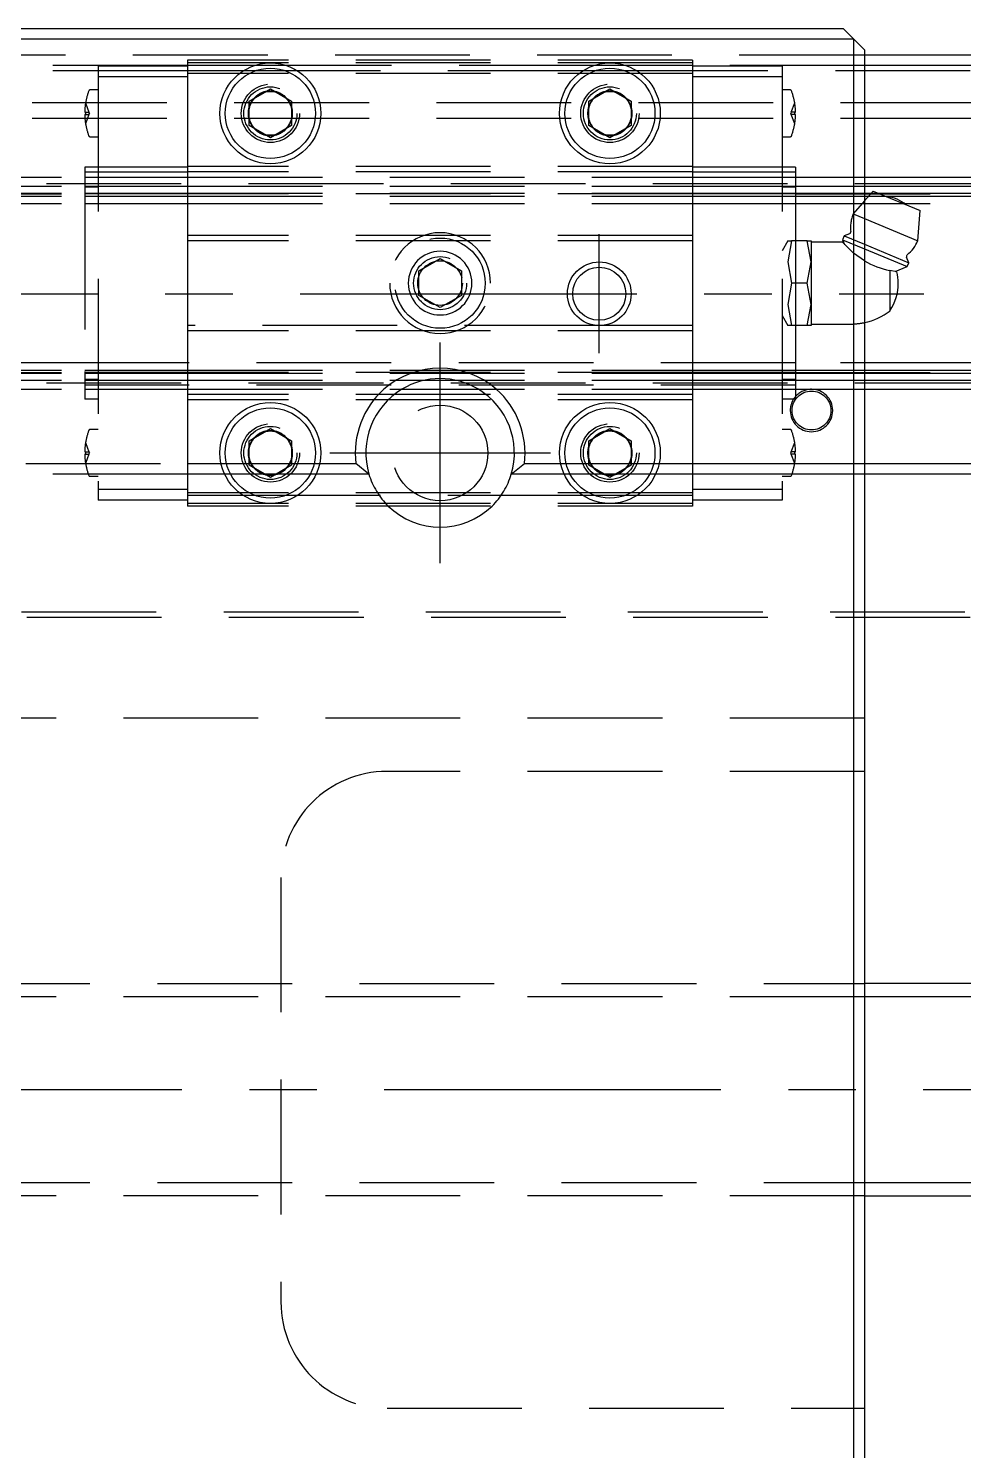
# Model space of a CAD drawing. Extents: x -14 to 942, y -357 to 120.
# Drawn here: x 341.2 to 429.3, y -34 to 100 of the extents above; entities that cross this region are included whole.
import ezdxf

# ---------------------------------------------------------------- set-up
doc = ezdxf.new("R2010")
doc.units = 0
doc.linetypes.add('CENTER', pattern=[50.8, 31.75, -6.35, 6.35, -6.35])
doc.linetypes.add('DASHED', pattern=[19.05, 12.7, -6.35])
doc.layers.get('0').update_dxf_attribs({"linetype": 'CONTINUOUS'})
doc.layers.add('CENTER', color=1, linetype='CENTER')

msp = doc.modelspace()

# ---------------------------------------------------------------- linework, layer by layer
at = {"color": 7, "linetype": 'CONTINUOUS'}
for p, q in [((222, 100), (418, 100)), ((418, 100), (419, 99)), ((419, 99), (221, 99)), ((419, 99), (420, 98)), ((419, -99), (419, 99)), ((420, 98), (420, -98)), ((420, 97.5), (638, 97.5)), ((639, 96.5), (420, 96.5)), ((362, 93.15), (364, 94.31)), ((364, 94.31), (366, 93.15)), ((394, 93.15), (396, 94.31)), ((396, 94.31), (398, 93.15)), ((362, 90.85), (362, 93.15)), ((366, 93.15), (366, 90.85)), ((394, 90.85), (394, 93.15)), ((398, 93.15), (398, 90.85)), ((364, 89.69), (362, 90.85)), ((366, 90.85), (364, 89.69)), ((396, 89.69), (394, 90.85)), ((398, 90.85), (396, 89.69)), ((420, 86), (640, 86)), ((420.8, 84.68), (420, 83.76)), ((420, 84.48), (420.63, 84.48)), ((420.8, 84.68), (425.23, 82.84)), ((421.27, 84.48), (640, 84.48)), ((420, 84.2), (420.38, 84.2)), ((421.95, 84.2), (640, 84.2)), ((420, 82.09), (425.03, 80)), ((425.03, 80), (425.23, 82.84)), ((420, 79.66), (424.17, 77.93)), ((420, 79.22), (424.02, 77.56)), ((424.17, 77.93), (423.96, 78.44)), ((424.02, 77.56), (424.17, 77.93)), ((423.06, 77.07), (422.4, 77.18)), ((422.4, 77.18), (422.4, 73.4)), ((422.9, 77.09), (424.02, 77.56)), ((420, 67.8), (640, 67.8)), ((420, 67.52), (640, 67.52)), ((420, 66), (640, 66)), ((362, 61.15), (364, 62.31)), ((364, 62.31), (366, 61.15)), ((394, 61.15), (396, 62.31)), ((396, 62.31), (398, 61.15)), ((362, 58.85), (362, 61.15)), ((366, 61.15), (366, 58.85)), ((394, 58.85), (394, 61.15)), ((398, 61.15), (398, 58.85)), ((420, 59), (492.06, 59)), ((364, 57.69), (362, 58.85)), ((366, 58.85), (364, 57.69)), ((396, 57.69), (394, 58.85)), ((398, 58.85), (396, 57.69)), ((493.29, 58), (420, 58)), ((583, 10), (420, 10)), ((420, -10), (583, -10))]:
    msp.add_line(p, q, dxfattribs=at)
at = {"color": 3, "linetype": 'DASHED'}
for p, q in [((332, 97.5), (420, 97.5)), ((356.2, 96.5), (332, 96.5)), ((356.2, 97), (356.2, 96)), ((403.8, 97), (356.2, 97)), ((403.8, 96.75), (356.2, 96.75)), ((362.48, 96.5), (356.2, 96.5)), ((365.52, 96.5), (362.48, 96.5)), ((394.48, 96.5), (365.52, 96.5)), ((397.52, 96.5), (394.48, 96.5)), ((403.8, 96.5), (397.52, 96.5)), ((403.8, 97), (403.8, 96)), ((420, 96.5), (403.8, 96.5)), ((356.2, 96), (283.8, 96)), ((347.77, 96.45), (347.77, 95.45)), ((356.2, 96.45), (347.77, 96.45)), ((347.77, 95.45), (347.77, 56.55)), ((356.2, 95.45), (347.77, 95.45)), ((356.2, 96), (356.2, 87)), ((361.44, 96), (356.2, 96)), ((403.8, 95.75), (356.2, 95.75)), ((362.56, 96), (361.44, 96)), ((365.44, 96), (362.56, 96)), ((366.56, 96), (365.44, 96)), ((393.44, 96), (366.56, 96)), ((394.56, 96), (393.44, 96)), ((397.44, 96), (394.56, 96)), ((398.56, 96), (397.44, 96)), ((403.8, 96), (398.56, 96)), ((412.23, 96.45), (403.8, 96.45)), ((403.8, 96), (403.8, 87)), ((639.5, 96), (403.8, 96)), ((412.23, 95.45), (403.8, 95.45)), ((412.23, 96.45), (412.23, 95.45)), ((412.23, 95.45), (412.23, 56.55)), ((347.77, 94.2), (346.99, 94.2)), ((413.01, 94.2), (412.23, 94.2)), ((640, 93), (0, 93)), ((346.58, 93), (346.9, 92.1)), ((413.1, 92.1), (413.42, 93)), ((640, 91.5), (0, 91.5)), ((346.5, 92.1), (346.58, 92.1)), ((346.58, 91.9), (346.5, 91.9)), ((346.58, 92.1), (346.9, 92.1)), ((346.58, 92.1), (346.58, 91.9)), ((346.9, 91.9), (346.58, 91)), ((346.58, 91.9), (346.9, 91.9)), ((346.9, 92.1), (346.94, 92)), ((346.9, 91.9), (346.94, 92)), ((413.1, 92.1), (413.06, 92)), ((413.1, 91.9), (413.06, 92)), ((413.42, 92.1), (413.1, 92.1)), ((413.42, 91), (413.1, 91.9)), ((413.42, 91.9), (413.1, 91.9)), ((413.42, 91.9), (413.42, 92.1)), ((413.42, 92.1), (413.5, 92.1)), ((413.5, 91.9), (413.42, 91.9)), ((346.99, 89.8), (347.77, 89.8)), ((412.23, 89.8), (413.01, 89.8)), ((293.5, 86), (346.5, 86)), ((347.77, 86.93), (346.5, 86.93)), ((346.5, 86.93), (346.5, 84.33)), ((347.77, 86.92), (346.5, 86.92)), ((347.77, 86.46), (346.5, 86.46)), ((346.5, 86), (356.2, 86)), ((356.2, 86.93), (347.77, 86.93)), ((356.2, 86.46), (347.77, 86.46)), ((356.2, 87), (356.2, 86.5)), ((403.8, 87), (356.2, 87)), ((356.2, 86.5), (356.2, 80.5)), ((403.8, 86.5), (356.2, 86.5)), ((356.2, 86), (403.8, 86)), ((403.8, 87), (403.8, 86.5)), ((412.23, 86.93), (403.8, 86.93)), ((403.8, 86.5), (403.8, 80.5)), ((412.23, 86.46), (403.8, 86.46)), ((403.8, 86), (412.23, 86)), ((413.5, 86.93), (412.23, 86.93)), ((413.5, 86.92), (412.23, 86.92)), ((413.5, 86.46), (412.23, 86.46)), ((412.23, 86), (413.5, 86)), ((413.5, 86.93), (413.5, 84.33)), ((413.5, 86), (420, 86)), ((0, 85.4), (640, 85.4)), ((293.5, 85.15), (346.5, 85.15)), ((293.5, 84.48), (346.5, 84.48)), ((293.5, 84.42), (346.5, 84.42)), ((346.5, 85.15), (356.2, 85.15)), ((346.5, 85.08), (347.77, 85.08)), ((346.5, 84.48), (356.2, 84.48)), ((356.2, 84.42), (346.5, 84.42)), ((356.2, 85.15), (403.8, 85.15)), ((356.2, 84.48), (403.8, 84.48)), ((403.8, 84.42), (356.2, 84.42)), ((403.8, 85.15), (412.23, 85.15)), ((403.8, 84.48), (412.23, 84.48)), ((412.23, 84.42), (403.8, 84.42)), ((412.23, 85.15), (413.5, 85.15)), ((412.23, 85.08), (413.5, 85.08)), ((412.23, 84.48), (413.5, 84.48)), ((413.5, 84.42), (412.23, 84.42)), ((413.5, 85.15), (420, 85.15)), ((413.5, 84.48), (420, 84.48)), ((413.5, 84.42), (640, 84.42)), ((420, 85.15), (640, 85.15)), ((420.63, 84.48), (421.27, 84.48)), ((293.5, 84.2), (346.5, 84.2)), ((293.5, 83.5), (346.5, 83.5)), ((346.5, 84.33), (346.5, 67.67)), ((346.5, 84.2), (356.2, 84.2)), ((346.5, 83.5), (356.2, 83.5)), ((356.2, 84.2), (403.8, 84.2)), ((356.2, 83.5), (403.8, 83.5)), ((403.8, 84.2), (412.23, 84.2)), ((403.8, 83.5), (412.23, 83.5)), ((412.23, 84.2), (413.5, 84.2)), ((412.23, 83.5), (413.5, 83.5)), ((413.5, 84.33), (413.5, 80)), ((413.5, 84.2), (420, 84.2)), ((413.5, 83.5), (640, 83.5)), ((420, 83.76), (418.93, 82.53)), ((420.38, 84.2), (421.95, 84.2)), ((418.93, 82.53), (420, 82.09)), ((356.2, 80.5), (356.2, 80)), ((403.8, 80.5), (356.2, 80.5)), ((403.8, 80.5), (403.8, 80)), ((418.07, 80.45), (417.92, 80.08)), ((418.58, 80.66), (418.07, 80.45)), ((418.07, 80.45), (420, 79.66)), ((356.2, 80), (356.2, 72)), ((403.8, 80), (356.2, 80)), ((403.8, 80), (403.8, 72)), ((412.78, 80), (412.23, 79.06)), ((412.78, 80), (413.13, 80)), ((413.13, 80), (412.78, 78)), ((414.6, 80), (413.13, 80)), ((413.5, 80), (413.5, 72)), ((414.6, 80), (414.96, 80)), ((414.96, 78), (414.6, 80)), ((414.96, 80), (414.96, 78)), ((417.92, 79.85), (414.96, 79.85)), ((417.92, 80.08), (418.1, 79.64)), ((417.92, 80.08), (420, 79.22)), ((418.96, 78.83), (417.92, 79.85)), ((378, 77.15), (380, 78.31)), ((380, 78.31), (382, 77.15)), ((412.78, 78), (413.13, 76)), ((414.6, 76), (414.96, 78)), ((414.96, 78), (414.96, 74)), ((420, 78.1), (418.96, 78.83)), ((418.96, 78.83), (418.96, 72.15)), ((378, 74.85), (378, 77.15)), ((382, 77.15), (382, 74.85)), ((413.13, 76), (412.78, 74)), ((414.6, 76), (413.13, 76)), ((414.96, 74), (414.6, 76)), ((380, 73.69), (378, 74.85)), ((382, 74.85), (380, 73.69)), ((412.78, 74), (413.13, 72)), ((414.6, 72), (414.96, 74)), ((414.96, 74), (414.96, 72)), ((412.23, 72.94), (412.78, 72)), ((356.2, 72), (356.2, 71.5)), ((395, 72), (356.2, 72)), ((356.2, 71.5), (356.2, 65.5)), ((403.8, 71.5), (356.2, 71.5)), ((403.8, 72), (395, 72)), ((403.8, 72), (403.8, 71.5)), ((403.8, 71.5), (403.8, 65.5)), ((413.13, 72), (412.78, 72)), ((414.6, 72), (413.13, 72)), ((413.5, 72), (413.5, 67.67)), ((414.96, 72), (414.6, 72)), ((414.96, 72.15), (418.96, 72.15)), ((346.5, 68.5), (293.5, 68.5)), ((413.5, 68.5), (346.5, 68.5)), ((413.5, 68.5), (346.5, 68.5)), ((640, 68.5), (413.5, 68.5)), ((293.5, 67.8), (346.5, 67.8)), ((293.5, 67.58), (346.5, 67.58)), ((293.5, 67.52), (346.5, 67.52)), ((346.5, 67.8), (356.2, 67.8)), ((346.5, 67.67), (346.5, 65.07)), ((356.2, 67.58), (346.5, 67.58)), ((346.5, 67.52), (356.2, 67.52)), ((356.2, 67.8), (403.8, 67.8)), ((403.8, 67.58), (356.2, 67.58)), ((356.2, 67.52), (403.8, 67.52)), ((403.8, 67.8), (412.23, 67.8)), ((412.23, 67.58), (403.8, 67.58)), ((403.8, 67.52), (412.23, 67.52)), ((412.23, 67.8), (413.5, 67.8)), ((413.5, 67.58), (412.23, 67.58)), ((412.23, 67.52), (413.5, 67.52)), ((413.5, 67.8), (420, 67.8)), ((413.5, 67.67), (413.5, 65.07)), ((413.5, 67.58), (640, 67.58)), ((413.5, 67.52), (420, 67.52)), ((0, 66.6), (640, 66.6)), ((293.5, 66.85), (346.5, 66.85)), ((293.5, 66), (346.5, 66)), ((347.77, 66.92), (346.5, 66.92)), ((346.5, 66.85), (356.2, 66.85)), ((413.5, 66.4), (346.5, 66.4)), ((346.5, 66), (356.2, 66)), ((356.2, 66.85), (403.8, 66.85)), ((356.2, 66), (403.8, 66)), ((403.8, 66.85), (412.23, 66.85)), ((403.8, 66), (412.23, 66)), ((413.5, 66.92), (412.23, 66.92)), ((412.23, 66.85), (413.5, 66.85)), ((412.23, 66), (413.5, 66)), ((413.5, 66.85), (420, 66.85)), ((413.5, 66), (420, 66)), ((420, 66.85), (640, 66.85)), ((347.77, 65.08), (346.5, 65.08)), ((347.77, 65.07), (346.5, 65.07)), ((356.2, 65.5), (356.2, 65)), ((403.8, 65.5), (356.2, 65.5)), ((356.2, 65), (356.2, 56)), ((403.8, 65), (356.2, 65)), ((403.8, 65.5), (403.8, 65)), ((403.8, 65), (403.8, 56)), ((413.5, 65.08), (412.23, 65.08)), ((413.5, 65.07), (412.23, 65.07)), ((347.77, 62.2), (346.99, 62.2)), ((413.01, 62.2), (412.23, 62.2)), ((346.58, 61), (346.9, 60.1)), ((413.1, 60.1), (413.42, 61)), ((283.8, 59), (356.2, 59)), ((346.5, 60.1), (346.58, 60.1)), ((346.58, 59.9), (346.5, 59.9)), ((346.58, 60.1), (346.9, 60.1)), ((346.58, 60.1), (346.58, 59.9)), ((346.9, 59.9), (346.58, 59)), ((346.58, 59.9), (346.9, 59.9)), ((346.9, 60.1), (346.94, 60)), ((346.9, 59.9), (346.94, 60)), ((356.2, 59), (359.36, 59)), ((359.36, 59), (359.87, 59)), ((359.87, 59), (361.44, 59)), ((361.44, 59), (361.71, 59)), ((361.71, 59), (362, 59)), ((362, 59), (362.15, 59)), ((362.15, 59), (362.2, 59)), ((362.2, 59), (365.8, 59)), ((365.8, 59), (365.85, 59)), ((365.85, 59), (366, 59)), ((366, 59), (366.29, 59)), ((366.29, 59), (366.56, 59)), ((366.56, 59), (368.13, 59)), ((368.13, 59), (368.64, 59)), ((368.64, 59), (372.06, 59)), ((373.29, 58), (372.06, 59)), ((386.71, 58), (387.94, 59)), ((387.94, 59), (391.36, 59)), ((391.36, 59), (391.87, 59)), ((391.87, 59), (393.44, 59)), ((393.44, 59), (393.71, 59)), ((393.71, 59), (394, 59)), ((394, 59), (394.15, 59)), ((394.15, 59), (394.2, 59)), ((394.2, 59), (397.8, 59)), ((397.8, 59), (397.85, 59)), ((397.85, 59), (398, 59)), ((398, 59), (398.29, 59)), ((398.29, 59), (398.56, 59)), ((398.56, 59), (400.13, 59)), ((400.13, 59), (400.64, 59)), ((400.64, 59), (403.8, 59)), ((403.8, 59), (412.23, 59)), ((412.23, 59), (413.42, 59)), ((413.1, 60.1), (413.06, 60)), ((413.1, 59.9), (413.06, 60)), ((413.42, 60.1), (413.1, 60.1)), ((413.42, 59), (413.1, 59.9)), ((413.42, 59.9), (413.1, 59.9)), ((413.42, 59.9), (413.42, 60.1)), ((413.42, 60.1), (413.5, 60.1)), ((413.5, 59.9), (413.42, 59.9)), ((413.42, 59), (420, 59)), ((356.2, 58), (283.8, 58)), ((346.99, 57.8), (347.77, 57.8)), ((359.69, 58), (356.2, 58)), ((360.25, 58), (359.69, 58)), ((362.11, 58), (360.25, 58)), ((362.5, 58), (362.11, 58)), ((363.36, 58), (362.5, 58)), ((363.46, 58), (363.36, 58)), ((363.5, 58), (363.46, 58)), ((364.5, 58), (363.5, 58)), ((364.54, 58), (364.5, 58)), ((364.64, 58), (364.54, 58)), ((365.5, 58), (364.64, 58)), ((365.89, 58), (365.5, 58)), ((367.75, 58), (365.89, 58)), ((368.31, 58), (367.75, 58)), ((373.29, 58), (368.31, 58)), ((391.69, 58), (386.71, 58)), ((392.25, 58), (391.69, 58)), ((394.11, 58), (392.25, 58)), ((394.5, 58), (394.11, 58)), ((395.36, 58), (394.5, 58)), ((395.46, 58), (395.36, 58)), ((395.5, 58), (395.46, 58)), ((396.5, 58), (395.5, 58)), ((396.54, 58), (396.5, 58)), ((396.64, 58), (396.54, 58)), ((397.5, 58), (396.64, 58)), ((397.89, 58), (397.5, 58)), ((399.75, 58), (397.89, 58)), ((400.31, 58), (399.75, 58)), ((403.8, 58), (400.31, 58)), ((412.23, 58), (403.8, 58)), ((413.16, 58), (412.23, 58)), ((412.23, 57.8), (413.01, 57.8)), ((420, 58), (413.16, 58)), ((347.77, 56.55), (347.77, 55.55)), ((356.2, 56.55), (347.77, 56.55)), ((412.23, 56.55), (403.8, 56.55)), ((412.23, 56.55), (412.23, 55.55)), ((356.2, 55.55), (347.77, 55.55)), ((403.8, 56.25), (356.2, 56.25)), ((356.2, 56), (356.2, 55)), ((361.44, 56), (356.2, 56)), ((403.8, 55.25), (356.2, 55.25)), ((403.8, 55), (356.2, 55)), ((362.56, 56), (361.44, 56)), ((365.44, 56), (362.56, 56)), ((366.56, 56), (365.44, 56)), ((393.44, 56), (366.56, 56)), ((394.56, 56), (393.44, 56)), ((397.44, 56), (394.56, 56)), ((398.56, 56), (397.44, 56)), ((403.8, 56), (398.56, 56)), ((403.8, 56), (403.8, 55)), ((412.23, 55.55), (403.8, 55.55)), ((639.5, 44.5), (0.5, 44.5)), ((639, 45), (1, 45)), ((420, 35), (220, 35)), ((420, 30), (375, 30)), ((365, 20), (365, -20)), ((220, 10), (420, 10)), ((420, 8.75), (220, 8.75)), ((220, -8.75), (420, -8.75)), ((420, -10), (220, -10)), ((375, -30), (420, -30))]:
    msp.add_line(p, q, dxfattribs=at)
at = {"color": 3, "linetype": 'CONTINUOUS'}
for p, q in [((583, 8.75), (420, 8.75)), ((420, -8.75), (583, -8.75))]:
    msp.add_line(p, q, dxfattribs=at)
at = {"color": 7, "linetype": 'CONTINUOUS'}
for centre, radius in [((364, 92), 4.75), ((396, 92), 4.75), ((364, 92), 4.25), ((396, 92), 4.25), ((395, 75), 2.5), ((364, 60), 4.75), ((396, 60), 4.75), ((364, 60), 4.25), ((396, 60), 4.25)]:
    msp.add_circle(centre, radius, dxfattribs=at)
at = {"color": 3, "linetype": 'DASHED'}
for centre, radius in [((364, 92), 2.75), ((364, 92), 2.5), ((364, 92), 2.07), ((396, 92), 2.75), ((396, 92), 2.5), ((396, 92), 2.07), ((380, 76), 4.25), ((380, 76), 2.5), ((380, 76), 2.1), ((415, 64), 1.83), ((380, 60), 4.5), ((364, 60), 2.75), ((364, 60), 2.5), ((364, 60), 2.07), ((396, 60), 2.75), ((396, 60), 2.5), ((396, 60), 2.07)]:
    msp.add_circle(centre, radius, dxfattribs=at)
at = {"color": 3, "linetype": 'CONTINUOUS'}
msp.add_circle((395, 75), 3, dxfattribs=at)
at = {"color": 3, "linetype": 'DASHED'}
for centre, radius, start, end in [((352.5, 92), 6, 159.1494, 170.4059), ((346.99, 94.1), 0.1, 90, 159.1494), ((364, 92), 2.1, 102.2472, 137.7528), ((364, 92), 2.06, 105.9141, 134.0859), ((364, 92), 2.06, 74.0859, 105.9141), ((364, 92), 2.1, 77.7528, 102.2472), ((364, 92), 2.1, 42.2472, 77.7528), ((364, 92), 2.06, 45.9141, 74.0859), ((396, 92), 2.1, 102.2472, 137.7528), ((396, 92), 2.06, 105.9141, 134.0859), ((396, 92), 2.06, 74.0859, 105.9141), ((396, 92), 2.1, 77.7528, 102.2472), ((396, 92), 2.1, 42.2472, 77.7528), ((396, 92), 2.06, 45.9141, 74.0859), ((413.01, 94.1), 0.1, 20.8506, 90), ((407.5, 92), 6, 9.5941, 20.8506), ((352.5, 92), 6, 170.4203, 179.0449), ((364, 92), 2.1, 162.2472, 180), ((364, 92), 2.06, 165.9141, 180), ((364, 92), 2.06, 134.0859, 165.9141), ((364, 92), 2.1, 137.7528, 162.2472), ((364, 92), 2.06, 14.0859, 45.9141), ((364, 92), 2.1, 17.7528, 42.2472), ((364, 92), 2.1, 342.2472, 17.7528), ((364, 92), 2.06, 345.9141, 14.0859), ((396, 92), 2.1, 162.2472, 180), ((396, 92), 2.06, 165.9141, 180), ((396, 92), 2.06, 134.0859, 165.9141), ((396, 92), 2.1, 137.7528, 162.2472), ((396, 92), 2.06, 14.0859, 45.9141), ((396, 92), 2.1, 17.7528, 42.2472), ((396, 92), 2.1, 342.2472, 17.7528), ((396, 92), 2.06, 345.9141, 14.0859), ((407.5, 92), 6, 0.9551, 9.5797), ((352.5, 92), 6, 180.9551, 189.5797), ((364, 92), 2.1, 180, 197.7528), ((364, 92), 2.06, 180, 194.0859), ((364, 92), 2.06, 194.0859, 225.9141), ((364, 92), 2.1, 197.7528, 222.2472), ((364, 92), 2.06, 314.0859, 345.9141), ((364, 92), 2.1, 317.7528, 342.2472), ((396, 92), 2.1, 180, 197.7528), ((396, 92), 2.06, 180, 194.0859), ((396, 92), 2.06, 194.0859, 225.9141), ((396, 92), 2.1, 197.7528, 222.2472), ((396, 92), 2.06, 314.0859, 345.9141), ((396, 92), 2.1, 317.7528, 342.2472), ((407.5, 92), 6, 350.4203, 359.0449), ((352.5, 92), 6, 189.5941, 200.8506), ((346.99, 89.9), 0.1, 200.8506, 270), ((364, 92), 2.1, 222.2472, 257.7528), ((364, 92), 2.06, 225.9141, 254.0859), ((364, 92), 2.06, 254.0859, 285.9141), ((364, 92), 2.1, 257.7528, 282.2472), ((364, 92), 2.1, 282.2472, 317.7528), ((364, 92), 2.06, 285.9141, 314.0859), ((396, 92), 2.1, 222.2472, 257.7528), ((396, 92), 2.06, 225.9141, 254.0859), ((396, 92), 2.06, 254.0859, 285.9141), ((396, 92), 2.1, 257.7528, 282.2472), ((396, 92), 2.1, 282.2472, 317.7528), ((396, 92), 2.06, 285.9141, 314.0859), ((413.01, 89.9), 0.1, 270, 339.1494), ((407.5, 92), 6, 339.1494, 350.4059), ((421.98, 81.27), 3.3, 157.5002, 186.8361), ((380, 76), 4.75, 0, 180), ((418.51, 80.85), 0.2, 292.5015, 6.8388), ((380, 76), 3, 0, 180), ((380, 76), 4.75, 180, 0), ((380, 76), 3, 180, 0), ((418.73, 78.15), 6, 272.1786, 282.2311), ((380, 60), 8, 48.5904, 131.4096), ((380, 60), 7, 58.9973, 121.0027), ((380, 60), 8, 131.4096, 187.1808), ((380, 60), 7, 121.0027, 196.6015), ((380, 60), 7, 343.3985, 58.9973), ((380, 60), 8, 352.8192, 48.5904), ((415, 64), 2, 180, 90), ((415, 64), 2, 90, 138.5904), ((415, 64), 2, 147.1516, 180), ((415, 64), 2, 138.5904, 147.1516), ((352.5, 60), 6, 159.1494, 170.4059), ((346.99, 62.1), 0.1, 90, 159.1494), ((364, 60), 2.1, 102.2472, 137.7528), ((364, 60), 2.06, 105.9141, 134.0859), ((364, 60), 2.06, 74.0859, 105.9141), ((364, 60), 2.1, 77.7528, 102.2472), ((364, 60), 2.1, 42.2472, 77.7528), ((364, 60), 2.06, 45.9141, 74.0859), ((396, 60), 2.1, 102.2472, 137.7528), ((396, 60), 2.06, 105.9141, 134.0859), ((396, 60), 2.06, 74.0859, 105.9141), ((396, 60), 2.1, 77.7528, 102.2472), ((396, 60), 2.1, 42.2472, 77.7528), ((396, 60), 2.06, 45.9141, 74.0859), ((413.01, 62.1), 0.1, 20.8506, 90), ((407.5, 60), 6, 9.5941, 20.8506), ((352.5, 60), 6, 170.4203, 179.0449), ((364, 60), 2.1, 162.2472, 180), ((364, 60), 2.06, 165.9141, 180), ((364, 60), 2.06, 134.0859, 165.9141), ((364, 60), 2.1, 137.7528, 162.2472), ((364, 60), 2.06, 14.0859, 45.9141), ((364, 60), 2.1, 17.7528, 42.2472), ((364, 60), 2.1, 342.2472, 17.7528), ((364, 60), 2.06, 345.9141, 14.0859), ((396, 60), 2.1, 162.2472, 180), ((396, 60), 2.06, 165.9141, 180), ((396, 60), 2.06, 134.0859, 165.9141), ((396, 60), 2.1, 137.7528, 162.2472), ((396, 60), 2.06, 14.0859, 45.9141), ((396, 60), 2.1, 17.7528, 42.2472), ((396, 60), 2.1, 342.2472, 17.7528), ((396, 60), 2.06, 345.9141, 14.0859), ((407.5, 60), 6, 0.9551, 9.5797), ((352.5, 60), 6, 180.9551, 189.5797), ((352.5, 60), 6, 189.5941, 200.8506), ((364, 60), 2.1, 180, 197.7528), ((364, 60), 2.06, 180, 194.0859), ((364, 60), 2.06, 194.0859, 225.9141), ((364, 60), 2.1, 197.7528, 222.2472), ((364, 60), 2.06, 314.0859, 345.9141), ((364, 60), 2.1, 317.7528, 342.2472), ((396, 60), 2.1, 180, 197.7528), ((396, 60), 2.06, 180, 194.0859), ((396, 60), 2.06, 194.0859, 225.9141), ((396, 60), 2.1, 197.7528, 222.2472), ((396, 60), 2.06, 314.0859, 345.9141), ((396, 60), 2.1, 317.7528, 342.2472), ((407.5, 60), 6, 339.1494, 350.4059), ((407.5, 60), 6, 350.4203, 359.0449), ((346.99, 57.9), 0.1, 200.8506, 270), ((364, 60), 2.1, 222.2472, 257.7528), ((364, 60), 2.06, 225.9141, 254.0859), ((364, 60), 2.06, 254.0859, 285.9141), ((364, 60), 2.1, 257.7528, 282.2472), ((364, 60), 2.1, 282.2472, 317.7528), ((364, 60), 2.06, 285.9141, 314.0859), ((380, 60), 7, 196.6015, 225.5847), ((380, 60), 7, 314.4153, 343.3985), ((396, 60), 2.1, 222.2472, 257.7528), ((396, 60), 2.06, 225.9141, 254.0859), ((396, 60), 2.06, 254.0859, 285.9141), ((396, 60), 2.1, 257.7528, 282.2472), ((396, 60), 2.1, 282.2472, 317.7528), ((396, 60), 2.06, 285.9141, 314.0859), ((413.01, 57.9), 0.1, 270, 339.1494), ((380, 60), 7, 225.5847, 314.4153), ((375, 20), 10, 90, 180), ((375, -20), 10, 180, 270)]:
    msp.add_arc(centre, radius, start, end, dxfattribs=at)
at = {"color": 7, "linetype": 'CONTINUOUS'}
for centre, radius, start, end in [((421.85, 80.95), 3.2, 67.5, 85.7094), ((421.85, 80.95), 3.2, 49.2906, 67.5), ((421.98, 81.27), 3.3, 308.1639, 337.4998), ((424.03, 85.01), 8, 239.7377, 258.2356), ((424.14, 78.51), 0.2, 128.1612, 202.4985), ((418.48, 76), 4.7, 0.0002, 13.1788), ((418.48, 76), 4.7, 326.4139, 359.9998), ((418.73, 78.15), 6, 282.2311, 307.7262)]:
    msp.add_arc(centre, radius, start, end, dxfattribs=at)
at = {"layer": 'CENTER', "color": 1, "linetype": 'CENTER'}
for p, q in [((395, 69.4), (395, 80.6)), ((214.4, 75), (425.6, 75)), ((380, 49.6), (380, 70.4)), ((369.6, 60), (390.4, 60)), ((711.27, 0), (-13.8, 0))]:
    msp.add_line(p, q, dxfattribs=at)

doc.saveas('drawing.dxf')
